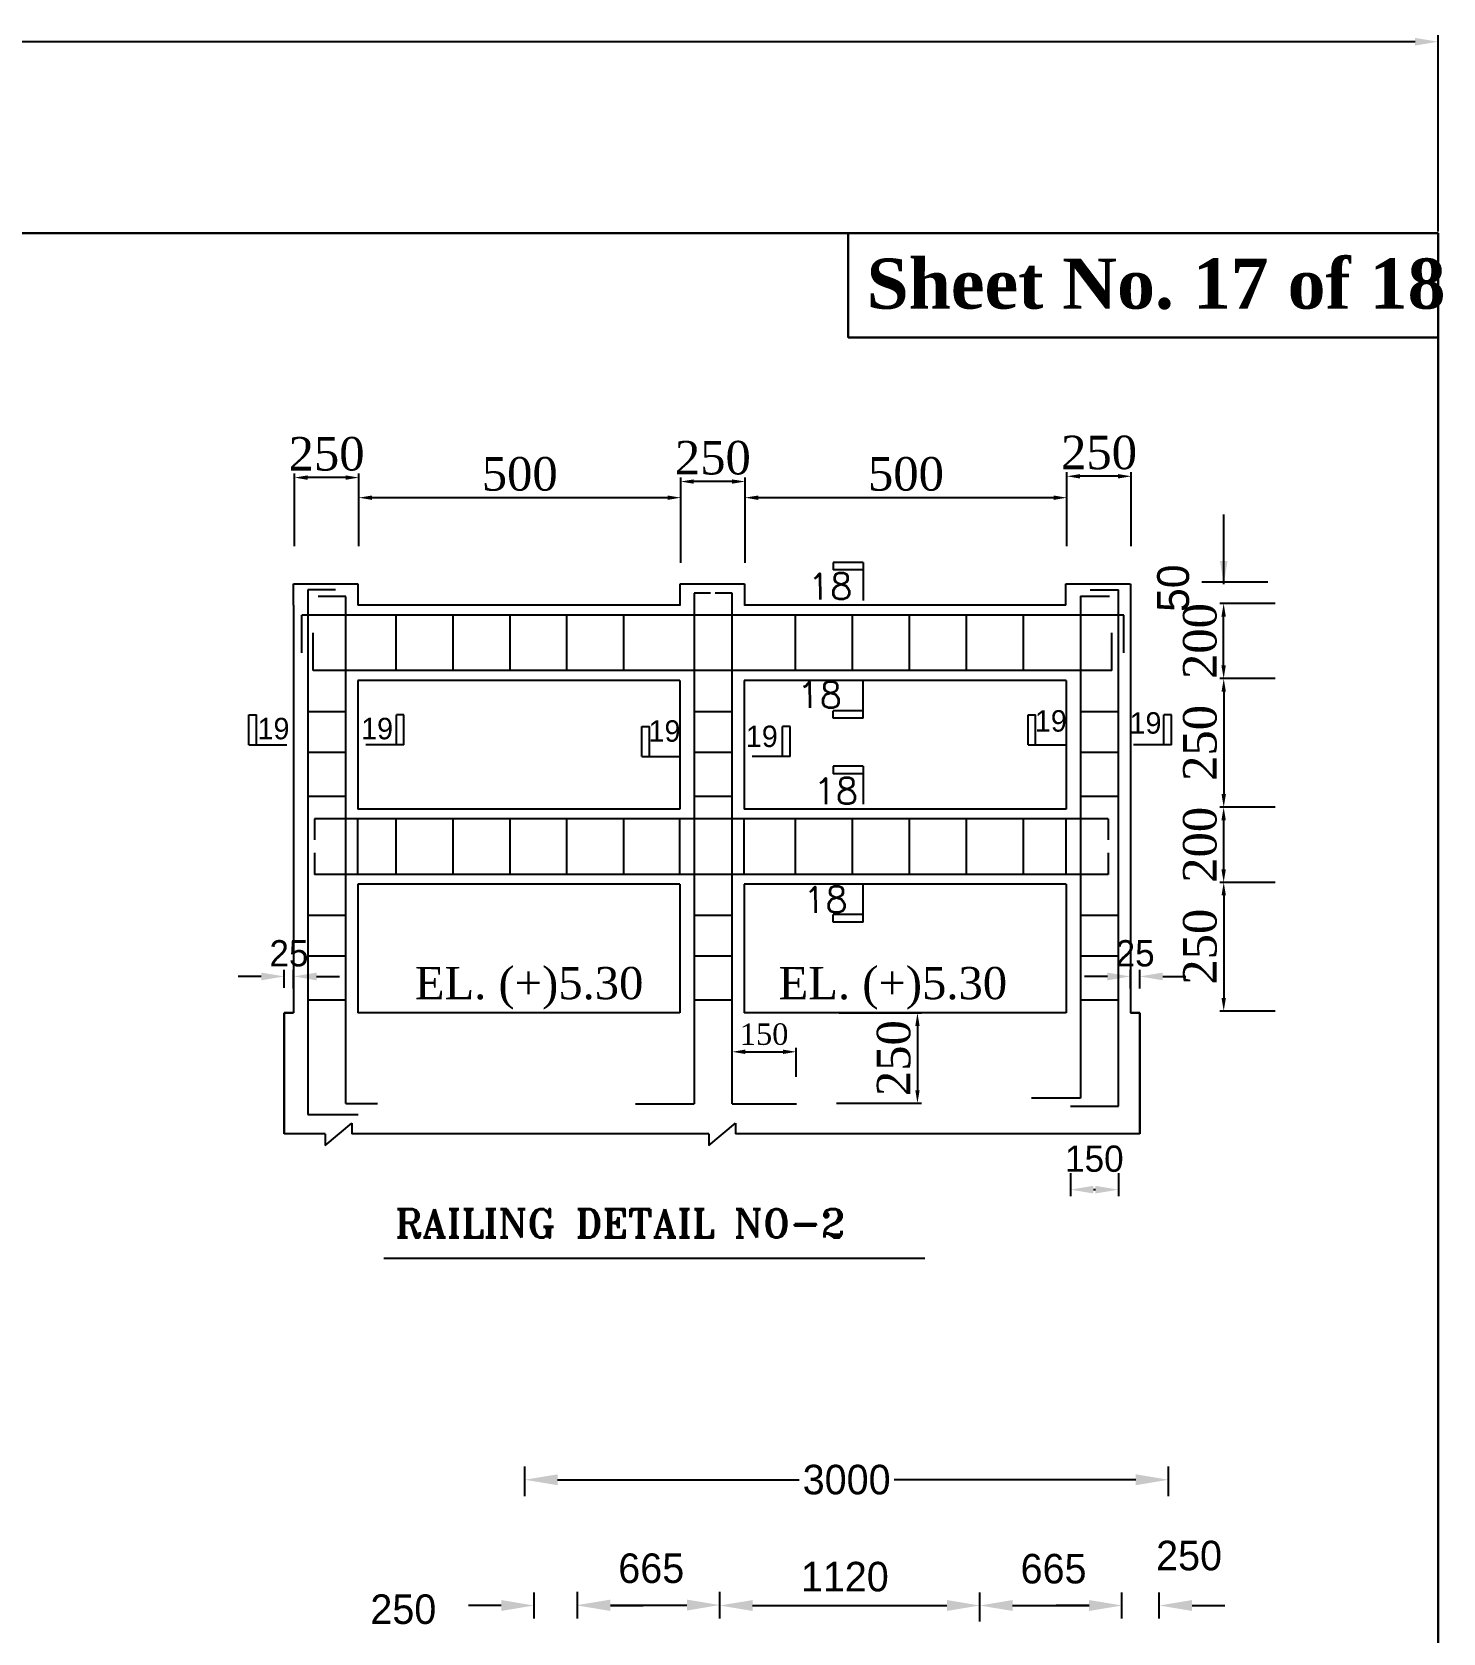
# Model space of a CAD drawing. Extents: x -1206532 to 786809, y -4288605 to 172932.
# Drawn here: x 601630 to 623112, y -4235705 to -4211325 of the extents above; entities that cross this region are included whole.
import ezdxf

# ---------------------------------------------------------------- set-up
doc = ezdxf.new("R2010")
doc.units = 0
doc.header["$LTSCALE"] = 300
doc.header["$MEASUREMENT"] = 0
doc.layers.get('0').update_dxf_attribs({"linetype": 'CONTINUOUS'})
doc.layers.get('DEFPOINTS').update_dxf_attribs({"linetype": 'CONTINUOUS'})
doc.layers.add('LINE', color=7, linetype='CONTINUOUS')
doc.layers.add('Other line', color=7, linetype='CONTINUOUS', lineweight=15)
doc.styles.add('BIG', font='ROMANT.SHX')
doc.styles.add('ROMANS', font='romans.shx', dxfattribs={"width": 0.8, "height": 100})
doc.styles.add('style1', font='TIMES_0.TTF')
doc.dimstyles.new('3', dxfattribs={"dimtxt": 225, "dimasz": 350, "dimexe": 100, "dimexo": 25, "dimgap": 9, "dimtad": 0, "dimdec": 0, "dimzin": 0, "dimdsep": 46, "dimtxsty": 'Standard', "dimcen": 0, "dimclrd": 5, "dimclre": 6, "dimclrt": 1, "dimadec": 0, "dimazin": 0, "dimtfac": 1, "dimtdec": 0, "dimtofl": 0, "dimtmove": 2, "dimatfit": 3, "dimfxl": 1, "dimtolj": 1, "dimtzin": 0, "dimarcsym": 0})
doc.dimstyles.get("Standard").update_dxf_attribs({"dimtxt": 75, "dimasz": 75, "dimexe": 60, "dimexo": 60, "dimgap": 100, "dimtad": 1, "dimdec": 0, "dimzin": 0, "dimdsep": 46, "dimtxsty": 'style1', "dimcen": 0.09, "dimclrd": 5, "dimclre": 5, "dimadec": 0, "dimazin": 0, "dimtfac": 1, "dimtdec": 0, "dimtofl": 0, "dimtmove": 0, "dimatfit": 3, "dimfxl": 1, "dimtolj": 1, "dimtzin": 0, "dimarcsym": 0})

# ---------------------------------------------------------------- blocks, each defined once
blk = doc.blocks.new('*D470')
at = {"layer": 'DEFPOINTS', "color": 0, "lineweight": 30}
for p in [(623037, -4211472), (547826, -4214388), (623037, -4214388)]:
    blk.add_point(p, dxfattribs=at)
at = {"layer": 'LINE', "color": 6, "lineweight": -2}
for p, q in [((547826, -4214363), (547826, -4211372)), ((623037, -4214363), (623037, -4211372))]:
    blk.add_line(p, q, dxfattribs=at)
at = {"layer": 'LINE', "color": 5, "lineweight": -2}
for p, q in [((548176, -4211472), (584972, -4211472)), ((622687, -4211472), (585890, -4211472))]:
    blk.add_line(p, q, dxfattribs=at)
at = {"layer": 'LINE', "color": 5, "lineweight": 30}
for points in [[(548176, -4211414), (548176, -4211531), (547826, -4211472)], [(622687, -4211414), (622687, -4211531), (623037, -4211472)]]:
    blk.add_solid(points, dxfattribs=at)
at = {"layer": 'LINE', "color": 1, "lineweight": 30, "insert": (585431, -4211472), "char_height": 225, "attachment_point": 5}
blk.add_mtext('\\A1;75211', dxfattribs=at)
blk = doc.blocks.new('*D485')
at = {"layer": 'DEFPOINTS', "color": 0, "lineweight": 30}
for p in [(617386, -4218090), (617386, -4219216), (618366, -4219216)]:
    blk.add_point(p, dxfattribs=at)
at = {"layer": 'LINE', "lineweight": -2}
for p, q in [((617386, -4219156), (617386, -4218030)), ((618166, -4218090), (617586, -4218090)), ((618366, -4219156), (618366, -4218030))]:
    blk.add_line(p, q, dxfattribs=at)
at = {"layer": 'LINE', "lineweight": 30}
for points in [[(617586, -4218057), (617586, -4218124), (617386, -4218090)], [(618166, -4218057), (618166, -4218124), (618366, -4218090)]]:
    blk.add_solid(points, dxfattribs=at)
at = {"layer": 'LINE', "color": 0, "insert": (617876, -4217731), "char_height": 70, "attachment_point": 5, "style": 'style1'}
blk.add_mtext('\\A1;{\\H7.292x;250}', dxfattribs=at)
blk = doc.blocks.new('*D486')
at = {"layer": 'DEFPOINTS', "color": 0, "lineweight": 30}
for p in [(605625, -4218110), (605625, -4219216), (606605, -4219216)]:
    blk.add_point(p, dxfattribs=at)
at = {"layer": 'LINE', "lineweight": -2}
for p, q in [((605625, -4219156), (605625, -4218050)), ((606605, -4219156), (606605, -4218050)), ((606405, -4218110), (605825, -4218110))]:
    blk.add_line(p, q, dxfattribs=at)
at = {"layer": 'LINE', "lineweight": 30}
for points in [[(605825, -4218077), (605825, -4218144), (605625, -4218110)], [(606405, -4218077), (606405, -4218144), (606605, -4218110)]]:
    blk.add_solid(points, dxfattribs=at)
at = {"layer": 'LINE', "color": 0, "insert": (606115, -4217751), "char_height": 70, "attachment_point": 5, "style": 'style1'}
blk.add_mtext('\\A1;{\\H7.292x;250}', dxfattribs=at)
blk = doc.blocks.new('*D487')
at = {"layer": 'DEFPOINTS', "color": 0, "lineweight": 30}
for p in [(606605, -4218416), (606605, -4218573), (611506, -4219152)]:
    blk.add_point(p, dxfattribs=at)
at = {"layer": 'LINE', "lineweight": -2}
for p, q in [((606605, -4218513), (606605, -4218356)), ((611306, -4218416), (606805, -4218416)), ((611506, -4219092), (611506, -4218356))]:
    blk.add_line(p, q, dxfattribs=at)
at = {"layer": 'LINE', "lineweight": 30}
for points in [[(606805, -4218383), (606805, -4218450), (606605, -4218416)], [(611306, -4218383), (611306, -4218450), (611506, -4218416)]]:
    blk.add_solid(points, dxfattribs=at)
at = {"layer": 'LINE', "color": 0, "insert": (609056, -4218057), "char_height": 70, "attachment_point": 5, "style": 'style1'}
blk.add_mtext('\\A1;{\\H7.292x;500}', dxfattribs=at)
blk = doc.blocks.new('*D488')
at = {"layer": 'DEFPOINTS', "color": 0, "lineweight": 30}
for p in [(611506, -4218170), (611506, -4219466), (612486, -4219466)]:
    blk.add_point(p, dxfattribs=at)
at = {"layer": 'LINE', "lineweight": -2}
for p, q in [((611506, -4219406), (611506, -4218110)), ((612286, -4218170), (611706, -4218170)), ((612486, -4219406), (612486, -4218110))]:
    blk.add_line(p, q, dxfattribs=at)
at = {"layer": 'LINE', "lineweight": 30}
for points in [[(611706, -4218137), (611706, -4218204), (611506, -4218170)], [(612286, -4218137), (612286, -4218204), (612486, -4218170)]]:
    blk.add_solid(points, dxfattribs=at)
at = {"layer": 'LINE', "color": 0, "insert": (611996, -4217811), "char_height": 70, "attachment_point": 5, "style": 'style1'}
blk.add_mtext('\\A1;{\\H7.292x;250}', dxfattribs=at)
blk = doc.blocks.new('*D489')
at = {"layer": 'DEFPOINTS', "color": 0, "lineweight": 30}
for p in [(612486, -4218416), (612486, -4218573), (617386, -4219152)]:
    blk.add_point(p, dxfattribs=at)
at = {"layer": 'LINE', "lineweight": -2}
for p, q in [((612486, -4218513), (612486, -4218356)), ((617186, -4218416), (612686, -4218416)), ((617386, -4219092), (617386, -4218356))]:
    blk.add_line(p, q, dxfattribs=at)
at = {"layer": 'LINE', "lineweight": 30}
for points in [[(612686, -4218383), (612686, -4218450), (612486, -4218416)], [(617186, -4218383), (617186, -4218450), (617386, -4218416)]]:
    blk.add_solid(points, dxfattribs=at)
at = {"layer": 'LINE', "color": 0, "insert": (614936, -4218057), "char_height": 70, "attachment_point": 5, "style": 'style1'}
blk.add_mtext('\\A1;{\\H7.292x;500}', dxfattribs=at)
blk = doc.blocks.new('*D490')
at = {"layer": 'DEFPOINTS', "color": 0, "lineweight": 30}
for p in [(613859, -4226262), (613818, -4227639), (615111, -4227639)]:
    blk.add_point(p, dxfattribs=at)
at = {"layer": 'LINE', "lineweight": -2}
for p, q in [((613919, -4226262), (615171, -4226262)), ((615111, -4226462), (615111, -4227439)), ((613878, -4227639), (615171, -4227639))]:
    blk.add_line(p, q, dxfattribs=at)
at = {"layer": 'LINE', "lineweight": 30}
for points in [[(615078, -4226462), (615144, -4226462), (615111, -4226262)], [(615078, -4227439), (615144, -4227439), (615111, -4227639)]]:
    blk.add_solid(points, dxfattribs=at)
at = {"layer": 'LINE', "color": 0, "insert": (614751, -4226951), "char_height": 70, "attachment_point": 5, "rotation": 90, "style": 'style1'}
blk.add_mtext('\\A1;{\\H7.292x;250}', dxfattribs=at)
blk = doc.blocks.new('*D491')
at = {"layer": 'DEFPOINTS', "color": 0, "lineweight": 30}
for p in [(613263, -4226855), (612289, -4227220), (613263, -4227298)]:
    blk.add_point(p, dxfattribs=at)
at = {"layer": 'LINE', "lineweight": -2}
for p, q in [((612289, -4227160), (612289, -4226795)), ((612489, -4226855), (613063, -4226855)), ((613263, -4227238), (613263, -4226795))]:
    blk.add_line(p, q, dxfattribs=at)
at = {"layer": 'LINE', "lineweight": 30}
for points in [[(612489, -4226821), (612489, -4226888), (612289, -4226855)], [(613063, -4226821), (613063, -4226888), (613263, -4226855)]]:
    blk.add_solid(points, dxfattribs=at)
at = {"layer": 'LINE', "color": 0, "insert": (612776, -4226588), "char_height": 70, "attachment_point": 5, "style": 'style1'}
blk.add_mtext('\\A1;{\\H4.667x;150}', dxfattribs=at)
blk = doc.blocks.new('*D492')
at = {"layer": 'DEFPOINTS', "color": 0, "lineweight": 30}
for p in [(619773, -4220027), (620618, -4220027), (620618, -4221171)]:
    blk.add_point(p, dxfattribs=at)
at = {"layer": 'LINE', "lineweight": -2}
for p, q in [((620558, -4220027), (619713, -4220027)), ((619773, -4220971), (619773, -4220227)), ((620558, -4221171), (619713, -4221171))]:
    blk.add_line(p, q, dxfattribs=at)
at = {"layer": 'LINE', "lineweight": 30}
for points in [[(619739, -4220227), (619806, -4220227), (619773, -4220027)], [(619739, -4220971), (619806, -4220971), (619773, -4221171)]]:
    blk.add_solid(points, dxfattribs=at)
at = {"layer": 'LINE', "color": 0, "insert": (619413, -4220599), "char_height": 70, "attachment_point": 5, "rotation": 90, "style": 'style1'}
blk.add_mtext('\\A1;{\\H7.292x;200}', dxfattribs=at)
blk = doc.blocks.new('*D493')
at = {"layer": 'DEFPOINTS', "color": 0, "lineweight": 30}
for p in [(620618, -4221171), (619774, -4223131), (620618, -4223131)]:
    blk.add_point(p, dxfattribs=at)
at = {"layer": 'LINE', "lineweight": -2}
for p, q in [((620558, -4221171), (619714, -4221171)), ((619774, -4221371), (619774, -4222931)), ((620558, -4223131), (619714, -4223131))]:
    blk.add_line(p, q, dxfattribs=at)
at = {"layer": 'LINE', "lineweight": 30}
for points in [[(619741, -4221371), (619807, -4221371), (619774, -4221171)], [(619741, -4222931), (619807, -4222931), (619774, -4223131)]]:
    blk.add_solid(points, dxfattribs=at)
at = {"layer": 'LINE', "color": 0, "insert": (619414, -4222151), "char_height": 70, "attachment_point": 5, "rotation": 90, "style": 'style1'}
blk.add_mtext('\\A1;{\\H7.292x;250}', dxfattribs=at)
blk = doc.blocks.new('*D494')
at = {"layer": 'DEFPOINTS', "color": 0, "lineweight": 30}
for p in [(620618, -4223131), (619773, -4224274), (620618, -4224274)]:
    blk.add_point(p, dxfattribs=at)
at = {"layer": 'LINE', "lineweight": -2}
for p, q in [((620558, -4223131), (619713, -4223131)), ((619773, -4223331), (619773, -4224074)), ((620558, -4224274), (619713, -4224274))]:
    blk.add_line(p, q, dxfattribs=at)
at = {"layer": 'LINE', "lineweight": 30}
for points in [[(619739, -4223331), (619806, -4223331), (619773, -4223131)], [(619739, -4224074), (619806, -4224074), (619773, -4224274)]]:
    blk.add_solid(points, dxfattribs=at)
at = {"layer": 'LINE', "color": 0, "insert": (619413, -4223702), "char_height": 70, "attachment_point": 5, "rotation": 90, "style": 'style1'}
blk.add_mtext('\\A1;{\\H7.292x;200}', dxfattribs=at)
blk = doc.blocks.new('*D495')
at = {"layer": 'DEFPOINTS', "color": 0, "lineweight": 30}
for p in [(620618, -4224274), (619774, -4226234), (620618, -4226234)]:
    blk.add_point(p, dxfattribs=at)
at = {"layer": 'LINE', "lineweight": -2}
for p, q in [((620558, -4224274), (619714, -4224274)), ((619774, -4224474), (619774, -4226034)), ((620558, -4226234), (619714, -4226234))]:
    blk.add_line(p, q, dxfattribs=at)
at = {"layer": 'LINE', "lineweight": 30}
for points in [[(619741, -4224474), (619807, -4224474), (619774, -4224274)], [(619741, -4226034), (619807, -4226034), (619774, -4226234)]]:
    blk.add_solid(points, dxfattribs=at)
at = {"layer": 'LINE', "color": 0, "insert": (619414, -4225254), "char_height": 70, "attachment_point": 5, "rotation": 90, "style": 'style1'}
blk.add_mtext('\\A1;{\\H7.292x;250}', dxfattribs=at)
blk = doc.blocks.new('*D496')
at = {"layer": 'DEFPOINTS', "color": 0, "lineweight": 30}
for p in [(617439, -4228677), (618170, -4228677), (618170, -4228954)]:
    blk.add_point(p, dxfattribs=at)
at = {"layer": 'LINE', "color": 0, "lineweight": -2}
for p, q in [((617439, -4228702), (617439, -4229054)), ((618170, -4228702), (618170, -4229054)), ((617789, -4228954), (617820, -4228954))]:
    blk.add_line(p, q, dxfattribs=at)
at = {"layer": 'LINE', "color": 0, "lineweight": 30}
for points in [[(617789, -4228896), (617789, -4229012), (617439, -4228954)], [(617820, -4228896), (617820, -4229012), (618170, -4228954)]]:
    blk.add_solid(points, dxfattribs=at)
at = {"layer": 'LINE', "color": 0, "insert": (617804, -4228485), "char_height": 400, "attachment_point": 5}
blk.add_mtext('\\A1;150', dxfattribs=at)
blk = doc.blocks.new('*D157')
at = {"layer": 'DEFPOINTS', "color": 0, "lineweight": 30}
for p in [(616060, -4235287), (612100, -4235491), (616060, -4235536)]:
    blk.add_point(p, dxfattribs=at)
at = {"layer": 'LINE', "color": 7, "lineweight": -2}
for p, q in [((612100, -4235486), (612100, -4235087)), ((616060, -4235531), (616060, -4235087)), ((612600, -4235287), (615560, -4235287))]:
    blk.add_line(p, q, dxfattribs=at)
at = {"layer": 'LINE', "color": 7, "lineweight": 30}
for points in [[(612600, -4235204), (612600, -4235370), (612100, -4235287)], [(615560, -4235204), (615560, -4235370), (616060, -4235287)]]:
    blk.add_solid(points, dxfattribs=at)
at = {"layer": 'LINE', "color": 7, "lineweight": 35, "insert": (614005, -4234850), "char_height": 450, "attachment_point": 5}
blk.add_mtext('\\A1;1120', dxfattribs=at)
blk = doc.blocks.new('*D158')
at = {"layer": 'DEFPOINTS', "color": 0, "lineweight": 30}
for p in [(618225, -4235287), (616060, -4235491), (618225, -4235491)]:
    blk.add_point(p, dxfattribs=at)
at = {"layer": 'LINE', "color": 7, "lineweight": -2}
for p, q in [((616060, -4235486), (616060, -4235087)), ((618225, -4235486), (618225, -4235087)), ((616560, -4235287), (617725, -4235287))]:
    blk.add_line(p, q, dxfattribs=at)
at = {"layer": 'LINE', "color": 7, "lineweight": 30}
for points in [[(616560, -4235204), (616560, -4235370), (616060, -4235287)], [(617725, -4235204), (617725, -4235370), (618225, -4235287)]]:
    blk.add_solid(points, dxfattribs=at)
at = {"layer": 'LINE', "color": 7, "lineweight": 35, "insert": (617183, -4234729), "char_height": 450, "attachment_point": 5}
blk.add_mtext('\\A1;665', dxfattribs=at)
blk = doc.blocks.new('*D159')
at = {"layer": 'DEFPOINTS', "color": 0, "lineweight": 30}
for p in [(618793, -4235287), (618225, -4235491), (618793, -4235490)]:
    blk.add_point(p, dxfattribs=at)
at = {"layer": 'LINE', "color": 7, "lineweight": -2}
for p, q in [((618225, -4235486), (618225, -4235087)), ((618793, -4235485), (618793, -4235087)), ((617725, -4235287), (617225, -4235287)), ((619293, -4235287), (619793, -4235287))]:
    blk.add_line(p, q, dxfattribs=at)
at = {"layer": 'LINE', "color": 7, "lineweight": 30}
for points in [[(617725, -4235204), (617725, -4235370), (618225, -4235287)], [(619293, -4235204), (619293, -4235370), (618793, -4235287)]]:
    blk.add_solid(points, dxfattribs=at)
at = {"layer": 'LINE', "color": 7, "lineweight": 35, "insert": (619246, -4234529), "char_height": 450, "attachment_point": 5}
blk.add_mtext('\\A1;250', dxfattribs=at)
blk = doc.blocks.new('*D160')
at = {"layer": 'DEFPOINTS', "color": 0, "lineweight": 30}
for p in [(612100, -4235280), (609935, -4235485), (612100, -4235485)]:
    blk.add_point(p, dxfattribs=at)
at = {"layer": 'LINE', "color": 7, "lineweight": -2}
for p, q in [((609935, -4235480), (609935, -4235080)), ((612100, -4235480), (612100, -4235080)), ((610435, -4235280), (611600, -4235280))]:
    blk.add_line(p, q, dxfattribs=at)
at = {"layer": 'LINE', "color": 7, "lineweight": 30}
for points in [[(610435, -4235197), (610435, -4235364), (609935, -4235280)], [(611600, -4235197), (611600, -4235364), (612100, -4235280)]]:
    blk.add_solid(points, dxfattribs=at)
at = {"layer": 'LINE', "color": 7, "lineweight": 35, "insert": (611058, -4234722), "char_height": 450, "attachment_point": 5}
blk.add_mtext('\\A1;665', dxfattribs=at)
blk = doc.blocks.new('*D161')
at = {"layer": 'DEFPOINTS', "color": 0, "lineweight": 30}
for p in [(609935, -4235287), (609275, -4235491), (609935, -4235491)]:
    blk.add_point(p, dxfattribs=at)
at = {"layer": 'LINE', "color": 7, "lineweight": -2}
for p, q in [((609275, -4235486), (609275, -4235087)), ((609935, -4235486), (609935, -4235087)), ((608775, -4235287), (608275, -4235287)), ((610435, -4235287), (610935, -4235287))]:
    blk.add_line(p, q, dxfattribs=at)
at = {"layer": 'LINE', "color": 7, "lineweight": 30}
for points in [[(608775, -4235204), (608775, -4235370), (609275, -4235287)], [(610435, -4235204), (610435, -4235370), (609935, -4235287)]]:
    blk.add_solid(points, dxfattribs=at)
at = {"layer": 'LINE', "color": 7, "lineweight": 35, "insert": (607283, -4235346), "char_height": 450, "attachment_point": 5}
blk.add_mtext('\\A1;250', dxfattribs=at)
blk = doc.blocks.new('*D178')
at = {"layer": 'DEFPOINTS', "color": 0, "lineweight": 30}
for p in [(618934, -4233372), (609133, -4234012), (618934, -4234012)]:
    blk.add_point(p, dxfattribs=at)
at = {"layer": 'LINE', "color": 7, "lineweight": -2}
for p, q in [((609133, -4233622), (609133, -4233172)), ((618934, -4233622), (618934, -4233172)), ((609633, -4233372), (613312, -4233372)), ((618434, -4233372), (614755, -4233372))]:
    blk.add_line(p, q, dxfattribs=at)
at = {"layer": 'LINE', "color": 7, "lineweight": 30}
for points in [[(609633, -4233289), (609633, -4233455), (609133, -4233372)], [(618434, -4233289), (618434, -4233455), (618934, -4233372)]]:
    blk.add_solid(points, dxfattribs=at)
at = {"layer": 'LINE', "color": 7, "lineweight": 35, "insert": (614033, -4233372), "char_height": 450, "attachment_point": 5}
blk.add_mtext('\\A1;3000', dxfattribs=at)
blk = doc.blocks.new('*D774')
at = {"layer": 'DEFPOINTS', "color": 0, "lineweight": 30}
for p in [(605613, -4225707), (605471, -4225908), (605613, -4225914)]:
    blk.add_point(p, dxfattribs=at)
at = {"layer": 'LINE', "color": 0, "lineweight": -2}
for p, q in [((605471, -4225883), (605471, -4225607)), ((605613, -4225889), (605613, -4225607)), ((605121, -4225707), (604771, -4225707)), ((605963, -4225707), (606313, -4225707))]:
    blk.add_line(p, q, dxfattribs=at)
at = {"layer": 'LINE', "color": 0, "lineweight": 30}
for points in [[(605121, -4225649), (605121, -4225766), (605471, -4225707)], [(605963, -4225649), (605963, -4225766), (605613, -4225707)]]:
    blk.add_solid(points, dxfattribs=at)
at = {"layer": 'LINE', "color": 0, "insert": (605542, -4225357), "char_height": 400, "attachment_point": 5}
blk.add_mtext('\\A1;25', dxfattribs=at)
blk = doc.blocks.new('*D775')
at = {"layer": 'DEFPOINTS', "color": 0, "lineweight": 30}
for p in [(618495, -4225707), (618354, -4225914), (618495, -4225914)]:
    blk.add_point(p, dxfattribs=at)
at = {"layer": 'LINE', "color": 0, "lineweight": -2}
for p, q in [((618354, -4225889), (618354, -4225607)), ((618495, -4225889), (618495, -4225607)), ((618004, -4225707), (617654, -4225707)), ((618845, -4225707), (619195, -4225707))]:
    blk.add_line(p, q, dxfattribs=at)
at = {"layer": 'LINE', "color": 0, "lineweight": 30}
for points in [[(618004, -4225649), (618004, -4225766), (618354, -4225707)], [(618845, -4225649), (618845, -4225766), (618495, -4225707)]]:
    blk.add_solid(points, dxfattribs=at)
at = {"layer": 'LINE', "color": 0, "insert": (618425, -4225357), "char_height": 400, "attachment_point": 5}
blk.add_mtext('\\A1;25', dxfattribs=at)

msp = doc.modelspace()

# ---------------------------------------------------------------- linework, layer by layer
at = {"linetype": 'ByBlock', "lineweight": 30}
for points in [[(547826.043, -4267573.104), (547826.043, -4214388.455), (623036.658, -4214388.455), (623036.658, -4267573.104), (547826.043, -4267573.104)], [(623036.658, -4214388.455), (614057.129, -4214388.455), (614057.129, -4215975.713), (623036.658, -4215975.713)]]:
    msp.add_lwpolyline(points, close=True, dxfattribs=at)
at = {"layer": 'LINE'}
for p, q in [((614282.98, -4219403.314), (613826.452, -4219403.314)), ((613826.452, -4219403.314), (613826.452, -4219516.938)), ((614282.98, -4219516.938), (613826.452, -4219516.938)), ((614282.98, -4219403.314), (614282.98, -4219981.061)), ((605613.036, -4220054.82), (605613.036, -4219728.12)), ((605613.036, -4219728.12), (606593.136, -4219728.12)), ((606593.136, -4219728.12), (606593.136, -4220054.82)), ((611497.686, -4220056.245), (611497.686, -4219729.545)), ((611497.686, -4219729.545), (612477.786, -4219729.545)), ((612477.786, -4219729.545), (612477.786, -4220056.245)), ((617368.713, -4220054.82), (617368.713, -4219728.12)), ((617368.713, -4219728.12), (618348.813, -4219728.12)), ((618354.336, -4219728.12), (618354.336, -4220054.82)), ((620446.58, -4219702.549), (619440.901, -4219702.549)), ((605831.22, -4219818.933), (605831.22, -4227807.406)), ((606252.192, -4219818.933), (605831.22, -4219818.933)), ((606408.342, -4219921.177), (605987.369, -4219921.177)), ((606408.342, -4227643.169), (606408.342, -4219921.177)), ((611711.82, -4219869.987), (611711.82, -4227649.186)), ((611960.478, -4219869.987), (611711.82, -4219869.987)), ((612288.942, -4219869.987), (612030.091, -4219869.987)), ((612288.942, -4227649.045), (612288.942, -4219869.987)), ((617592.42, -4219913.914), (617592.42, -4227562.732)), ((617592.42, -4219913.914), (618037.273, -4219913.914)), ((617742.477, -4219821.631), (618169.542, -4219821.631)), ((618169.542, -4227681.566), (618169.542, -4219821.631)), ((605613.036, -4220054.82), (605613.036, -4224301.92)), ((605613.036, -4220054.82), (605613.036, -4226262.12)), ((618254.732, -4220202.776), (605736.579, -4220202.776)), ((605736.579, -4220777.819), (605736.579, -4220202.776)), ((611497.686, -4220054.82), (606593.136, -4220054.82)), ((607173.275, -4221050.315), (607173.275, -4220202.776)), ((608040.558, -4221050.315), (608040.558, -4220202.776)), ((608040.558, -4221050.315), (608040.558, -4220202.776)), ((608907.841, -4221050.315), (608907.841, -4220202.776)), ((609775.123, -4221050.315), (609775.123, -4220202.776)), ((610642.406, -4221050.315), (610642.406, -4220202.776)), ((610642.406, -4221050.315), (610642.406, -4220202.776)), ((617368.713, -4220054.82), (612477.786, -4220054.82)), ((613256.006, -4221050.315), (613256.006, -4220202.776)), ((614123.289, -4221050.315), (614123.289, -4220202.776)), ((614990.572, -4221050.315), (614990.572, -4220202.776)), ((615857.855, -4221050.315), (615857.855, -4220202.776)), ((616725.137, -4221050.315), (616725.137, -4220202.776)), ((618254.732, -4220777.819), (618254.732, -4220202.776)), ((618354.336, -4220054.82), (618354.336, -4226262.12)), ((605908.043, -4221050.315), (605908.043, -4220475.272)), ((618069.843, -4221050.315), (618069.843, -4220475.272)), ((618069.843, -4221050.315), (605908.043, -4221050.315)), ((611493.636, -4221198.27), (606593.136, -4221198.27)), ((606593.136, -4221198.27), (606593.136, -4223158.47)), ((611493.636, -4221198.27), (611493.636, -4223158.47)), ((617374.236, -4221198.27), (612473.736, -4221198.27)), ((612473.736, -4221198.27), (612473.736, -4223158.47)), ((614284.483, -4221776.018), (614284.483, -4221198.27)), ((617374.236, -4221198.27), (617374.236, -4223158.47)), ((604932.481, -4222178.37), (604932.481, -4221721.843)), ((604932.481, -4221721.843), (605046.105, -4221721.843)), ((605046.105, -4222178.37), (605046.105, -4221721.843)), ((606408.342, -4221677.187), (605831.22, -4221677.187)), ((607177.231, -4222178.37), (607177.231, -4221721.843)), ((607290.854, -4221721.843), (607177.231, -4221721.843)), ((607290.854, -4222178.37), (607290.854, -4221721.843)), ((612288.942, -4221677.187), (611711.82, -4221677.187)), ((614284.483, -4221662.394), (613827.956, -4221662.394)), ((613827.956, -4221776.018), (613827.956, -4221662.394)), ((616796.489, -4222178.37), (616796.489, -4221721.843)), ((616796.489, -4221721.843), (616910.112, -4221721.843)), ((616910.112, -4222178.37), (616910.112, -4221721.843)), ((618169.542, -4221677.187), (617592.42, -4221677.187)), ((618863.917, -4222178.37), (618863.917, -4221721.843)), ((618977.54, -4221721.843), (618863.917, -4221721.843)), ((618977.54, -4222178.37), (618977.54, -4221721.843)), ((610915.889, -4222356.105), (610915.889, -4221899.577)), ((610915.889, -4221899.577), (611029.512, -4221899.577)), ((611029.512, -4222356.105), (611029.512, -4221899.577)), ((613057.831, -4222356.105), (613057.831, -4221899.577)), ((613171.454, -4221899.577), (613057.831, -4221899.577)), ((613171.454, -4222356.105), (613171.454, -4221899.577)), ((614284.483, -4221776.018), (613827.956, -4221776.018)), ((604932.481, -4222178.37), (605510.229, -4222178.37)), ((607290.854, -4222178.37), (606713.107, -4222178.37)), ((616796.489, -4222178.37), (617374.236, -4222178.37)), ((618977.54, -4222178.37), (618399.793, -4222178.37)), ((606408.342, -4222295.81), (605831.22, -4222295.81)), ((610915.889, -4222356.105), (611493.636, -4222356.105)), ((612288.942, -4222295.81), (611711.82, -4222295.81)), ((613171.454, -4222356.105), (612593.707, -4222356.105)), ((618169.542, -4222295.81), (617592.42, -4222295.81)), ((614282.98, -4222506.964), (613826.452, -4222506.964)), ((613826.452, -4222506.964), (613826.452, -4222620.588)), ((614282.98, -4222620.588), (613826.452, -4222620.588)), ((614282.98, -4222506.964), (614282.98, -4223084.711)), ((606408.342, -4222966.527), (605831.22, -4222966.527)), ((612288.942, -4222966.527), (611711.82, -4222966.527)), ((618169.542, -4222966.527), (617592.42, -4222966.527)), ((611493.636, -4223158.47), (606593.136, -4223158.47)), ((617374.236, -4223158.47), (612473.736, -4223158.47)), ((618012.625, -4223306.426), (605929.698, -4223306.426)), ((605929.698, -4223306.426), (605929.698, -4223625.651)), ((606593.136, -4224153.965), (606593.136, -4223306.426)), ((607173.275, -4224153.965), (607173.275, -4223306.426)), ((608040.558, -4224153.965), (608040.558, -4223306.426)), ((608907.841, -4224153.965), (608907.841, -4223306.426)), ((609775.123, -4224153.965), (609775.123, -4223306.426)), ((610642.406, -4224153.965), (610642.406, -4223306.426)), ((611493.636, -4224153.965), (611493.636, -4223306.426)), ((612473.736, -4224153.965), (612473.736, -4223306.426)), ((613256.006, -4224153.965), (613256.006, -4223306.426)), ((614123.289, -4224153.965), (614123.289, -4223306.426)), ((614990.572, -4224153.965), (614990.572, -4223306.426)), ((615857.855, -4224153.965), (615857.855, -4223306.426)), ((616725.137, -4224153.965), (616725.137, -4223306.426)), ((617374.236, -4224153.965), (617374.236, -4223306.426)), ((618012.625, -4223306.426), (618012.625, -4223625.651)), ((605929.698, -4223822.663), (605929.698, -4224153.965)), ((618012.625, -4223822.663), (618012.625, -4224153.965)), ((618012.625, -4224153.965), (605929.698, -4224153.965)), ((611493.636, -4224301.92), (606593.136, -4224301.92)), ((606593.136, -4224301.92), (606593.136, -4226262.12)), ((611493.636, -4224301.92), (611493.636, -4226262.12)), ((617374.236, -4224301.92), (612473.736, -4224301.92)), ((612473.736, -4224301.92), (612473.736, -4226262.12)), ((614284.483, -4224879.668), (614284.483, -4224301.92)), ((617374.236, -4224301.92), (617374.236, -4226262.12)), ((606408.342, -4224780.837), (605831.22, -4224780.837)), ((612288.942, -4224780.837), (611711.82, -4224780.837)), ((614284.483, -4224766.044), (613827.956, -4224766.044)), ((613827.956, -4224879.668), (613827.956, -4224766.044)), ((614284.483, -4224879.668), (613827.956, -4224879.668)), ((618169.542, -4224780.837), (617592.42, -4224780.837)), ((606408.342, -4225399.46), (605831.22, -4225399.46)), ((612288.942, -4225399.46), (611711.82, -4225399.46)), ((618169.542, -4225399.46), (617592.42, -4225399.46)), ((606408.342, -4226070.177), (605831.22, -4226070.177)), ((612288.942, -4226070.177), (611711.82, -4226070.177)), ((618169.542, -4226070.177), (617592.42, -4226070.177)), ((611493.636, -4226262.12), (606593.136, -4226262.12)), ((617374.236, -4226262.12), (612473.736, -4226262.12)), ((617592.42, -4227562.732), (616848.71, -4227562.732)), ((605831.22, -4227807.406), (606593.76, -4227807.406)), ((606408.342, -4227643.169), (606892.066, -4227643.169)), ((610816.433, -4227649.186), (611711.82, -4227649.186)), ((612288.942, -4227649.045), (613271.523, -4227649.045)), ((617439.337, -4227681.566), (618169.542, -4227681.566)), ((606094.106, -4228282.083), (606501.27, -4227942.211)), ((606501.27, -4227942.211), (606501.27, -4228105.675)), ((611935.737, -4228282.083), (612342.901, -4227942.211)), ((612342.901, -4227942.211), (612342.901, -4228105.675)), ((606094.106, -4228105.675), (605470.723, -4228105.675)), ((606094.106, -4228105.675), (606094.106, -4228282.083)), ((611935.737, -4228105.675), (606501.27, -4228105.675)), ((611935.737, -4228105.675), (611935.737, -4228282.083)), ((618495.312, -4228105.675), (612342.901, -4228105.675)), ((606985.811, -4229996.423), (615224.667, -4229996.423))]:
    msp.add_line(p, q, dxfattribs=at)
at = {"layer": 'Other line', "color": 0, "lineweight": 30}
for p, q in [((605470.723, -4226262.12), (605470.723, -4228105.675)), ((605613.036, -4226262.12), (605470.723, -4226262.12)), ((618354.336, -4226262.12), (618495.312, -4226262.12)), ((618495.312, -4226262.12), (618495.312, -4228105.675))]:
    msp.add_line(p, q, dxfattribs=at)

# ---------------------------------------------------------------- texts
at = {"lineweight": 35, "style": 'ROMANS'}
for p in [(613442.088, -4219966.194), (613283.454, -4221620.081), (613529.493, -4223083.801), (613370.859, -4224737.689)]:
    msp.add_text('18', height=396, rotation=0.3470492, dxfattribs=at).set_placement(p)
at = {"linetype": 'ByBlock', "lineweight": 30, "insert": (614335.932, -4214773.85), "char_height": 764.02738, "width": 10183.28679, "attachment_point": 1}
msp.add_mtext('{\\fTimes New Roman|b1|i0|c0|p18;Sheet No. 17 of 18}', dxfattribs=at)
at = {"layer": 'LINE', "insert": (619006.474, -4219795.041), "char_height": 486, "attachment_point": 5, "rotation": 90}
msp.add_mtext('50 ', dxfattribs=at)
at = {"layer": 'LINE', "attachment_point": 5}
for s, insert, char_height in [('19 ', (617141.885, -4221817.789), 326.7), ('19 ', (618583.508, -4221848.924), 326.7), ('19 ', (605306.85, -4221934.268), 326.7), ('19 ', (606883.633, -4221934.268), 326.7), ('19 ', (611260.008, -4221971.399), 326.7), ('19 ', (612741.632, -4222052.694), 326.7), ('{\\fTimes New Roman|b0|i0|c0|p18;EL. (+)5.30}', (609197.981, -4225887.886), 490.05), ('{\\fTimes New Roman|b0|i0|c0|p18;EL. (+)5.30}', (614736.193, -4225887.886), 490.05)]:
    msp.add_mtext(s, dxfattribs=dict(at, insert=insert, char_height=char_height))
at = {"layer": 'LINE', "insert": (607159.23, -4229467.308), "char_height": 435.6, "attachment_point": 4, "style": 'BIG'}
msp.add_mtext('RAILING DETAIL NO-2', dxfattribs=at)

# ---------------------------------------------------------------- dimensions: what is measured, and where the dimension line sits
at = {"layer": 'LINE', "lineweight": 30}
dim = msp.add_linear_dim(base=(623036.658, -4211472.305), p1=(547826.043, -4214388.455), p2=(623036.658, -4214388.455), dimstyle='3', override={"dimfxl": 0.12}, dxfattribs=at)
dim.commit()
dim.dimension.update_dxf_attribs({"geometry": '*D470', "text_midpoint": (585431.35, -4211472.305)})
at = {"layer": 'LINE'}
for base, p1, p2, angle, text, picture, middle in [((605625.158, -4218110.456), (606605.258, -4219215.861), (605625.158, -4219215.861), 180, '{\\H7.292x;250}', '*D486', (606115.208, -4218110.456)), ((611505.758, -4218170.443), (612485.858, -4219465.538), (611505.758, -4219465.538), 180, '{\\H7.292x;250}', '*D488', (611995.808, -4218170.443)), ((617386.358, -4218090.389), (618366.458, -4219215.861), (617386.358, -4219215.861), 180, '{\\H7.292x;250}', '*D485', (617876.408, -4218090.389)), ((619772.778, -4220027.104), (620618.129, -4221170.554), (620618.129, -4220027.104), 90, '{\\H7.292x;200}', '*D492', (619772.778, -4220598.829)), ((619772.757, -4224274.204), (620618.129, -4223130.754), (620618.129, -4224274.204), 90, '{\\H7.292x;200}', '*D494', (619772.757, -4223702.479)), ((615111.113, -4227639.216), (613859.26, -4226262.12), (613817.606, -4227639.216), 90, '{\\H7.292x;250}', '*D490', (615111.113, -4226950.668)), ((613263.053, -4226854.591), (612288.942, -4227219.62), (613263.053, -4227297.637), 180, '{\\H4.667x;150}', '*D491', (612775.997, -4226854.591))]:
    dim = msp.add_linear_dim(base=base, p1=p1, p2=p2, angle=angle, text=text, dimstyle='Standard', override={"dimtxt": 70, "dimasz": 200, "dimclrd": 256, "dimclre": 256, "dimfxl": 4}, dxfattribs=at)
    dim.commit()
    dim.dimension.update_dxf_attribs({"geometry": picture, "text_midpoint": middle, "dimtype": 160})
for base, p1, p2, angle, text, picture, middle in [((606605.258, -4218416.372), (611505.758, -4219151.906), (606605.258, -4218573.161), 180, '{\\H7.292x;500}', '*D487', (609055.508, -4218056.736)), ((612485.858, -4218416.372), (617386.358, -4219151.906), (612485.858, -4218573.161), 180, '{\\H7.292x;500}', '*D489', (614936.108, -4218056.736)), ((619773.958, -4223130.754), (620618.129, -4221170.554), (620618.129, -4223130.754), 90, '{\\H7.292x;250}', '*D493', (619414.322, -4222150.654)), ((619773.958, -4226234.404), (620618.129, -4224274.204), (620618.129, -4226234.404), 90, '{\\H7.292x;250}', '*D495', (619414.322, -4225254.304))]:
    dim = msp.add_linear_dim(base=base, p1=p1, p2=p2, angle=angle, text=text, dimstyle='Standard', override={"dimtxt": 70, "dimasz": 200, "dimclrd": 256, "dimclre": 256, "dimfxl": 4}, dxfattribs=at)
    dim.commit()
    dim.dimension.update_dxf_attribs({"geometry": picture, "text_midpoint": middle})
for base, p1, p2, picture, middle in [((605613.036, -4225707.389), (605470.723, -4225907.74), (605613.036, -4225913.65), '*D774', (605541.879, -4225357.389)), ((618495.312, -4225707.389), (618354.336, -4225913.65), (618495.312, -4225913.65), '*D775', (618424.824, -4225357.389))]:
    dim = msp.add_linear_dim(base=base, p1=p1, p2=p2, text='25', dimstyle='3', override={"dimtxt": 400, "dimclrd": 0, "dimclre": 0, "dimclrt": 0, "dimfxl": 700}, dxfattribs=at)
    dim.commit()
    dim.dimension.update_dxf_attribs({"geometry": picture, "text_midpoint": middle})
dim = msp.add_linear_dim(base=(618169.542, -4228953.856), p1=(617439.337, -4228677.108), p2=(618169.542, -4228677.108), text='150', dimstyle='3', override={"dimtxt": 400, "dimclrd": 0, "dimclre": 0, "dimclrt": 0, "dimfxl": 700}, dxfattribs=at)
dim.commit()
dim.dimension.update_dxf_attribs({"geometry": '*D496', "text_midpoint": (617804.439, -4228485.393), "dimtype": 160})
at = {"layer": 'LINE', "lineweight": 35}
dim = msp.add_linear_dim(base=(618933.64, -4233371.871), p1=(609133.151, -4234011.661), p2=(618933.64, -4234011.661), text='3000', dimstyle='3', override={"dimtxt": 450, "dimasz": 500, "dimexe": 200, "dimexo": 5, "dimdle": 250, "dimclrd": 7, "dimclre": 7, "dimclrt": 7, "dimfxl": 250, "dimfxlon": 1}, dxfattribs=at)
dim.commit()
dim.dimension.update_dxf_attribs({"geometry": '*D178', "text_midpoint": (614033.395, -4233371.871)})
for base, p1, p2, text, picture, middle in [((612100.264, -4235280.411), (609935.464, -4235484.72), (612100.264, -4235484.72), '665', '*D160', (611057.819, -4234722.499)), ((618225.064, -4235287.011), (616060.264, -4235491.32), (618225.064, -4235491.32), '665', '*D158', (617182.619, -4234729.099)), ((618792.664, -4235287.011), (618225.064, -4235491.32), (618792.664, -4235489.657), '250', '*D159', (619246.121, -4234529.35)), ((616060.264, -4235287.011), (612100.264, -4235491.32), (616060.264, -4235535.739), '1120', '*D157', (614004.718, -4234849.534)), ((609935.464, -4235287.011), (609275.464, -4235491.32), (609935.464, -4235491.32), '250', '*D161', (607283.12, -4235345.689))]:
    dim = msp.add_linear_dim(base=base, p1=p1, p2=p2, text=text, dimstyle='3', override={"dimtxt": 450, "dimasz": 500, "dimexe": 200, "dimexo": 5, "dimdle": 250, "dimclrd": 7, "dimclre": 7, "dimclrt": 7, "dimfxl": 250, "dimfxlon": 1}, dxfattribs=at)
    dim.commit()
    dim.dimension.update_dxf_attribs({"geometry": picture, "text_midpoint": middle, "dimtype": 160})

# ---------------------------------------------------------------- leaders
at = {"layer": 'LINE'}
msp.add_leader([(619774.577, -4219731.868), (619774.577, -4218672.913)], dimstyle='3', override={"dimtxt": 400, "dimclrd": 0, "dimclre": 0, "dimclrt": 0, "dimfxl": 700}, dxfattribs=at)

doc.saveas('drawing.dxf')
